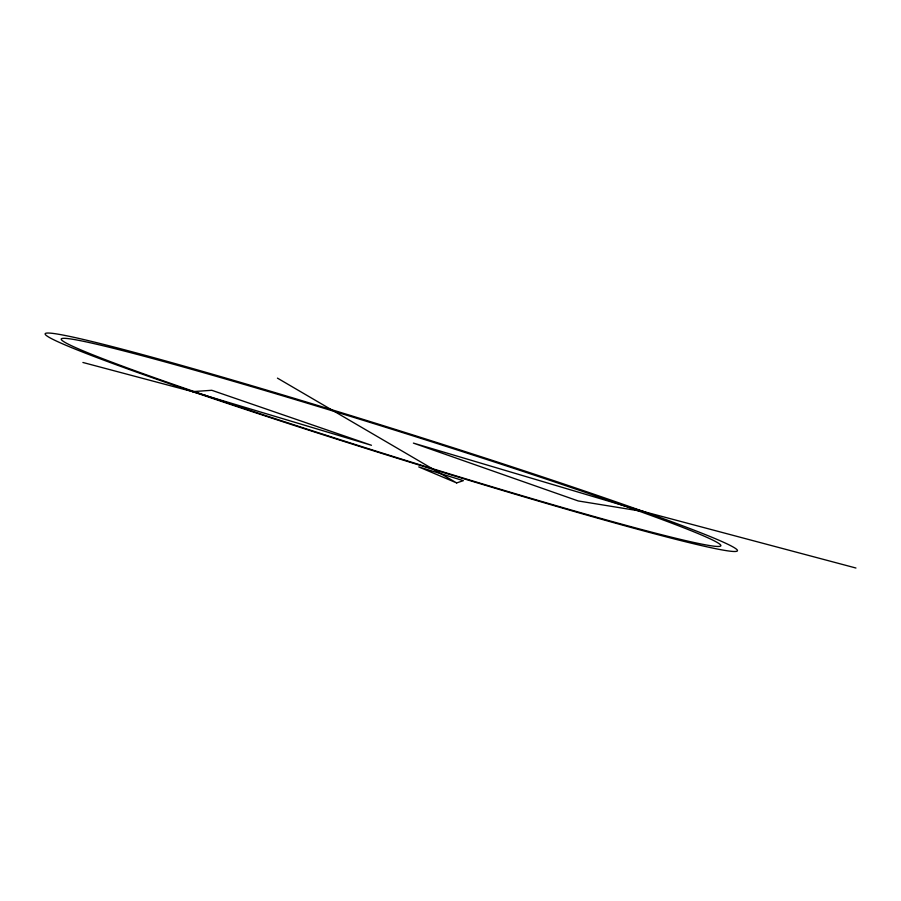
<?xml version="1.0" encoding="UTF-8"?>
<svg xmlns="http://www.w3.org/2000/svg" width="901" height="901" viewBox="0 0 901 901"><rect width="100%" height="100%" fill="white"/><g stroke="black" fill="none" stroke-linecap="round" stroke-linejoin="round"><path stroke-width="1.35" d="M456.649 482.925L463.362 480.661L418.751 466.921L456.649 482.925L277.44 378.127M192.555 391.631L211.78 390.291L371.46 445.274L192.555 391.631L82.903 362.472M643.832 511.622L578.228 500.956L413.39 443.101L643.832 511.622L855.95 568.024M193.715 392.025A362.844 13.47 17.4 0 0 736.275 551.378A362.844 13.47 17.4 0 0 243.653 383.297A362.844 13.47 17.4 0 0 193.715 392.025M205.169 395.314A345.5 12.805 17.4 0 0 719.922 546.31A345.5 12.805 17.4 0 0 248.383 385.651A345.5 12.805 17.4 0 0 205.169 395.314"/></g></svg>
